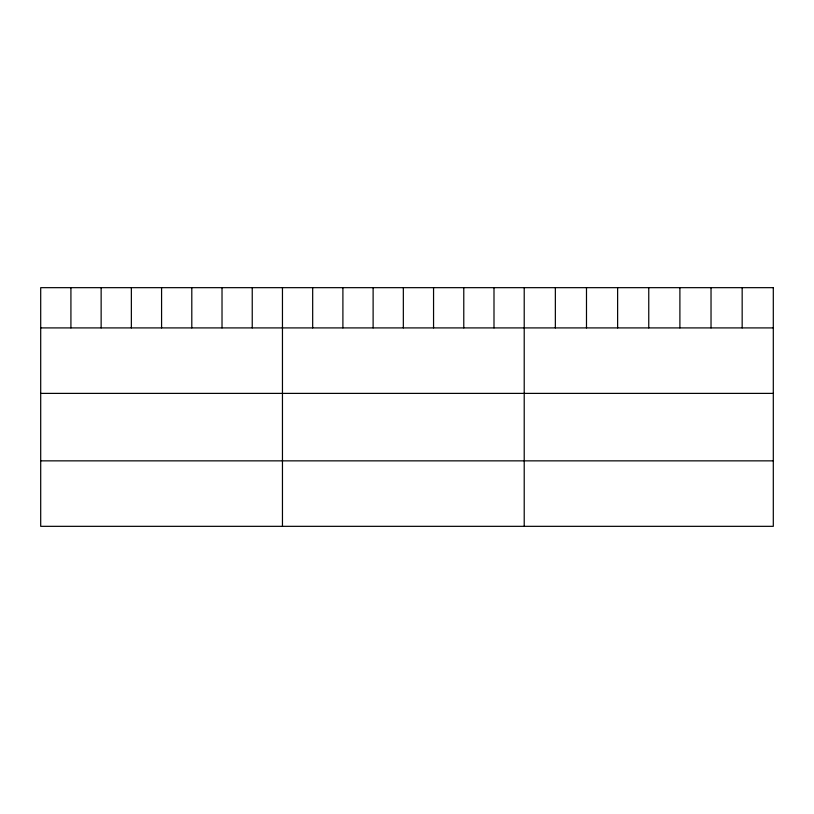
<?xml version="1.0" encoding="UTF-8"?>
<svg xmlns="http://www.w3.org/2000/svg" width="814" height="814" viewBox="0 0 814 814"><rect width="100%" height="100%" fill="white"/><g stroke="black" fill="none" stroke-linecap="round" stroke-linejoin="round"><path stroke-width="1.22" d="M40.7 327.91L773.3 327.91M40.7 393.386L773.3 393.386M40.7 460.856L773.3 460.856M742.164 287.668L742.164 327.91M711.029 287.668L711.029 327.91M679.894 287.668L679.894 327.91M648.758 287.668L648.758 327.91M617.623 287.668L617.623 327.91M586.487 287.668L586.487 327.91M555.351 287.668L555.351 327.91M524.216 287.668L524.216 526.332M493.996 287.668L493.996 327.91M463.777 287.668L463.777 327.91M433.557 287.668L433.557 327.91M403.337 287.668L403.337 327.91M373.117 287.668L373.117 327.91M342.898 287.668L342.898 327.91M312.678 287.668L312.678 327.91M282.458 287.668L282.458 526.332M252.238 287.668L252.238 327.91M222.019 287.668L222.019 327.91M191.799 287.668L191.799 327.91M161.579 287.668L161.579 327.91M131.359 287.668L131.359 327.91M101.14 287.668L101.14 327.91M70.92 287.668L70.92 327.91M773.3 287.668L40.7 287.668L40.7 526.332L773.3 526.332L773.3 287.668"/></g></svg>
